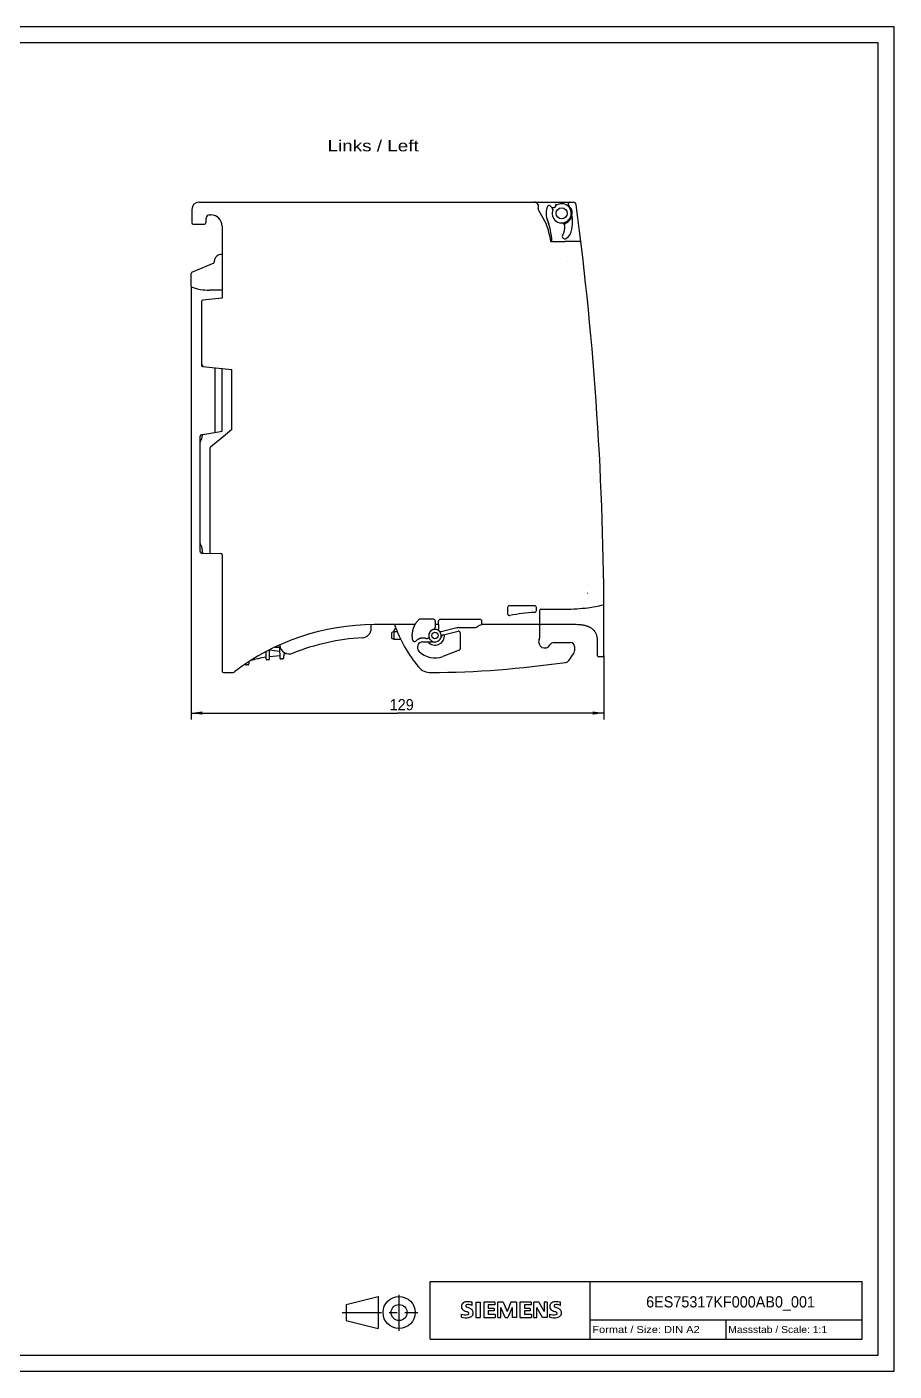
# Model space of a CAD drawing. Extents: x 0 to 594, y 0 to 420.
# Drawn here: x 323 to 594, y 0 to 420 of the extents above; entities that cross this region are included whole.
import ezdxf
from ezdxf.enums import TextEntityAlignment as Align

# ---------------------------------------------------------------- set-up
doc = ezdxf.new("R2010")
doc.units = 0
doc.header["$LTSCALE"] = 32.67
doc.linetypes.add('CENTER', pattern=[0.6, 0.375, -0.075, 0.075, -0.075])
for name, color, linetype in [('11000_LEFT', 7, 'CONTINUOUS'), ('11100_DIM_LEFT', 7, 'CONTINUOUS'), ('11300_LEFT_GERMAN_ENGLISH', 7, 'CONTINUOUS'), ('90000_FRAME', 7, 'CONTINUOUS'), ('91000_TIP', 7, 'CONTINUOUS')]:
    doc.layers.add(name, color=color, linetype=linetype)
doc.dimstyles.get("Standard").update_dxf_attribs({"dimtxt": 2.5, "dimasz": 2.5, "dimexe": 1.25, "dimexo": 0.625, "dimtad": 1, "dimcen": 2.5, "dimazin": 3, "dimtfac": 1, "dimtmove": 0, "dimatfit": 3})

# ---------------------------------------------------------------- blocks, each defined once
blk = doc.blocks.new('*D2')
at = {"layer": '11100_DIM_LEFT', "linetype": 'CONTINUOUS'}
for p, q in [((374.3, 339.01), (374.3, 203.61)), ((503.3, 223.54), (503.3, 203.61)), ((374.3, 205.61), (438.8, 205.61)), ((503.3, 205.61), (438.8, 205.61))]:
    blk.add_line(p, q, dxfattribs=at)
for points in [[(377.8, 206.11), (374.3, 205.61), (377.8, 205.11)], [(499.8, 205.11), (503.3, 205.61), (499.8, 206.11)]]:
    blk.add_solid(points, dxfattribs=at)
blk.add_text('129', height=3.5, dxfattribs=at).set_placement((436.36, 206.48), (443.86, 206.48), align=Align.FIT)

msp = doc.modelspace()

# ---------------------------------------------------------------- linework, layer by layer
at = {"layer": '11000_LEFT', "linetype": 'CONTINUOUS'}
for p, q in [((374.499, 362.937), (374.499, 358.737)), ((376.799, 365.237), (493.673, 365.237)), ((379.999, 361.237), (380.499, 361.237)), ((482.767, 362.95), (485.241, 358.487)), ((487.122, 363.5), (486.5, 364.07)), ((487.372, 363.058), (487.263, 363.35)), ((487.745, 363.537), (487.343, 363.484)), ((488.21, 364.398), (488.179, 363.994)), ((488.34, 364.485), (488.637, 364.391)), ((492.191, 364.928), (492.175, 364.89)), ((492.5, 363.566), (492.493, 363.969)), ((492.895, 363.42), (492.585, 363.469)), ((493.18, 361.252), (493.201, 361.273)), ((374.899, 358.337), (378.199, 358.337)), ((378.999, 359.137), (378.999, 360.237)), ((383.999, 357.737), (383.999, 335.237)), ((485.533, 359.96), (486.091, 358.351)), ((493.235, 361.029), (493.169, 361.124)), ((486.688, 352.967), (491.07, 352.967)), ((495.841, 352.958), (491.071, 352.958)), ((382.874, 348.743), (383.544, 349.037)), ((383.544, 349.037), (383.999, 349.037)), ((374.545, 343.339), (381.499, 346.237)), ((381.499, 346.237), (381.499, 346.637)), ((491.784, 346.614), (491.767, 346.614)), ((374.299, 339.006), (374.299, 342.97)), ((383.999, 337.737), (379.999, 337.737)), ((377.499, 334.178), (377.499, 314.296)), ((383.999, 335.237), (377.856, 334.575)), ((383.999, 335.237), (384.017, 335.221)), ((377.807, 314.296), (377.499, 314.296)), ((377.856, 313.898), (386.994, 312.914)), ((381.649, 313.49), (381.649, 293.274)), ((383.999, 293.688), (383.999, 313.237)), ((387.002, 294.216), (387.002, 312.916)), ((377.099, 256.132), (377.099, 292.136)), ((377.43, 292.53), (383.999, 293.688)), ((380.099, 288.241), (380.099, 255.907)), ((381.524, 289.623), (380.242, 288.547)), ((377.774, 256.637), (377.774, 255.927)), ((377.694, 255.532), (383.603, 255.48)), ((383.999, 255.08), (383.999, 218.637)), ((498.204, 245.66), (498.167, 245.659)), ((498.228, 243.014), (498.212, 243.014)), ((473.198, 238.537), (473.198, 236.669)), ((481.599, 239.138), (473.799, 239.138)), ((482.2, 237.645), (482.2, 238.537)), ((483.299, 229.776), (483.299, 237.787)), ((483.599, 238.087), (491.299, 238.087)), ((430.588, 232.108), (430.588, 233.237)), ((437.966, 233.237), (431.499, 233.237)), ((437.699, 231.056), (436.999, 230.744)), ((437.699, 231.056), (437.699, 231.487)), ((437.699, 231.056), (438.689, 231.073)), ((437.699, 228.618), (437.699, 231.056)), ((438.099, 231.887), (438.337, 231.887)), ((444.284, 233.25), (438.198, 233.25)), ((449.999, 234.938), (446.027, 234.938)), ((451.608, 233.25), (450.59, 233.25)), ((450.59, 233.25), (450.59, 232.337)), ((450.6, 234.337), (450.6, 233.637)), ((451.598, 233.637), (451.598, 234.337)), ((451.608, 233.25), (451.609, 231.697)), ((451.822, 231.241), (451.796, 231.265)), ((451.827, 231.229), (451.82, 231.238)), ((451.83, 231.224), (451.827, 231.229)), ((452.199, 234.938), (464.554, 234.938)), ((457.355, 232.21), (452.475, 230.994)), ((453.152, 230.018), (457.778, 231.172)), ((458.059, 232.296), (462.443, 232.296)), ((465.141, 233.237), (465.044, 233.3)), ((465.179, 233.25), (465.144, 233.234)), ((465.144, 233.243), (465.145, 233.249)), ((465.145, 233.253), (465.146, 233.263)), ((465.145, 233.249), (465.145, 233.253)), ((465.149, 233.304), (465.15, 233.324)), ((465.15, 233.324), (465.151, 233.344)), ((465.151, 233.344), (465.152, 233.374)), ((465.155, 233.637), (465.155, 234.337)), ((465.155, 233.24), (465.157, 233.241)), ((465.17, 233.246), (465.171, 233.247)), ((465.171, 233.247), (465.173, 233.247)), ((465.173, 233.247), (465.175, 233.248)), ((482.999, 233.25), (465.179, 233.25)), ((494.299, 233.237), (483.299, 233.237)), ((503.299, 223.537), (503.299, 233.237)), ((436.999, 228.93), (436.999, 230.744)), ((437.699, 228.618), (436.999, 228.93)), ((439.799, 228.581), (437.699, 228.618)), ((446.704, 227.837), (450.499, 227.837)), ((458.399, 230.687), (458.399, 225.687)), ((487.744, 227.637), (492.899, 227.637)), ((501.299, 223.537), (501.299, 228.237)), ((397.699, 222.537), (397.699, 224.815)), ((398.799, 222.537), (398.799, 225.387)), ((398.799, 223.255), (401.992, 223.623)), ((398.813, 225.394), (401.957, 224.98)), ((400.524, 226.237), (401.631, 226.237)), ((401.931, 225.945), (402.014, 222.797)), ((403.292, 224.066), (403.121, 222.765)), ((403.435, 224.15), (403.568, 224.18)), ((403.568, 224.18), (403.649, 224.184)), ((404.138, 224.184), (403.649, 224.184)), ((458.076, 225.219), (452.976, 223.29)), ((494.099, 226.437), (494.099, 225.035)), ((501.599, 223.237), (502.999, 223.237)), ((391.999, 220.637), (391.499, 220.637)), ((392.299, 221.637), (392.299, 220.937)), ((398.499, 222.237), (397.999, 222.237)), ((402.823, 222.504), (402.314, 222.504)), ((384.399, 218.237), (386.991, 218.237))]:
    msp.add_line(p, q, dxfattribs=at)
for points in [[(377.807, 314.296), (377.805, 314.277), (377.803, 314.258), (377.802, 314.238), (377.801, 314.218), (377.8, 314.197), (377.799, 314.176), (377.798, 314.16), (377.798, 314.144), (377.798, 314.128), (377.798, 314.112), (377.799, 314.096), (377.8, 314.08), (377.8, 314.064), (377.802, 314.048), (377.802, 314.038), (377.803, 314.028), (377.805, 314.019), (377.806, 314.009), (377.807, 313.999), (377.809, 313.99), (377.811, 313.981), (377.812, 313.973), (377.814, 313.966), (377.816, 313.958), (377.818, 313.95), (377.821, 313.942), (377.822, 313.938), (377.824, 313.935), (377.825, 313.931), (377.827, 313.927), (377.828, 313.924), (377.83, 313.92), (377.832, 313.917), (377.835, 313.914), (377.837, 313.911), (377.839, 313.909), (377.84, 313.907), (377.842, 313.905), (377.844, 313.904), (377.846, 313.902), (377.848, 313.901), (377.85, 313.9), (377.852, 313.899), (377.854, 313.899), (377.856, 313.898)], [(386.994, 312.914), (386.994, 312.914), (386.994, 312.914), (386.994, 312.914), (386.994, 312.914), (386.994, 312.914), (386.995, 312.914), (386.995, 312.914), (386.995, 312.914), (386.995, 312.914), (386.995, 312.914), (386.995, 312.914), (386.996, 312.914), (386.996, 312.914), (386.996, 312.914), (386.996, 312.914), (386.996, 312.914), (386.997, 312.914), (386.997, 312.914), (386.997, 312.914), (386.997, 312.914), (386.997, 312.914), (386.997, 312.914), (386.998, 312.914), (386.998, 312.914), (386.998, 312.914), (386.998, 312.914), (386.998, 312.915), (386.998, 312.915), (386.999, 312.915), (386.999, 312.915), (386.999, 312.915), (386.999, 312.915), (386.999, 312.915), (387, 312.915), (387, 312.915), (387, 312.915), (387, 312.915), (387, 312.915), (387, 312.915), (387, 312.915), (387.001, 312.915), (387.001, 312.915), (387.001, 312.915), (387.001, 312.916), (387.001, 312.916), (387.001, 312.916), (387.001, 312.916), (387.002, 312.916), (387.002, 312.916), (387.002, 312.916)], [(387.002, 294.216), (384.258, 291.917), (381.524, 289.623)], [(437.966, 233.237), (437.976, 233.237), (437.985, 233.237), (437.994, 233.238), (438.004, 233.238), (438.013, 233.239), (438.022, 233.24), (438.064, 233.243)], [(438.064, 233.243), (438.08, 233.244), (438.096, 233.246), (438.112, 233.247), (438.124, 233.247), (438.136, 233.248), (438.149, 233.249), (438.161, 233.249), (438.173, 233.249), (438.186, 233.249), (438.198, 233.25)], [(443.561, 228.394), (443.536, 228.517), (443.514, 228.64), (443.493, 228.764), (443.475, 228.888), (443.459, 229.013), (443.446, 229.138), (443.434, 229.263), (443.425, 229.388), (443.418, 229.513), (443.413, 229.639), (443.411, 229.764), (443.41, 229.889), (443.412, 230.014), (443.416, 230.14), (443.423, 230.265), (443.431, 230.39), (443.442, 230.515), (443.455, 230.639), (443.47, 230.764), (443.488, 230.888), (443.507, 231.011), (443.529, 231.135), (443.553, 231.257), (443.579, 231.38), (443.607, 231.502), (443.638, 231.623), (443.67, 231.744), (443.705, 231.865), (443.742, 231.984), (443.781, 232.104), (443.822, 232.222), (443.865, 232.34), (443.91, 232.457), (443.958, 232.573), (444.007, 232.688), (444.058, 232.802), (444.112, 232.916), (444.167, 233.028), (444.224, 233.139), (444.284, 233.25)], [(444.284, 233.25), (444.288, 233.259), (444.292, 233.269), (444.297, 233.279), (444.301, 233.289), (444.306, 233.298), (444.317, 233.32), (444.328, 233.342), (444.34, 233.363), (444.351, 233.385), (444.364, 233.408), (444.377, 233.431), (444.39, 233.455), (444.404, 233.478), (444.417, 233.501), (444.433, 233.528), (444.45, 233.555), (444.466, 233.583), (444.483, 233.61), (444.5, 233.637)], [(450.115, 231.758), (450.068, 231.748), (450.021, 231.737), (449.975, 231.725), (449.929, 231.711), (449.883, 231.697), (449.837, 231.681), (449.792, 231.664), (449.747, 231.647), (449.703, 231.627), (449.659, 231.607), (449.616, 231.586), (449.573, 231.564), (449.531, 231.541), (449.489, 231.516), (449.448, 231.491), (449.408, 231.465), (449.368, 231.437), (449.329, 231.409), (449.291, 231.38), (449.254, 231.35), (449.217, 231.319), (449.181, 231.288), (449.146, 231.255), (449.112, 231.221), (449.078, 231.187), (449.046, 231.152), (449.014, 231.116), (448.983, 231.079), (448.953, 231.041), (448.923, 231.003), (448.895, 230.964), (448.868, 230.924), (448.842, 230.884), (448.817, 230.843), (448.793, 230.801), (448.769, 230.759), (448.747, 230.716), (448.726, 230.673), (448.706, 230.629), (448.687, 230.585), (448.669, 230.54), (448.652, 230.496), (448.637, 230.45), (448.622, 230.405), (448.609, 230.359), (448.597, 230.312), (448.586, 230.266), (448.576, 230.219), (448.568, 230.172), (448.56, 230.124), (448.554, 230.076), (448.549, 230.029), (448.546, 229.981), (448.543, 229.933), (448.542, 229.885), (448.541, 229.837)], [(451.809, 231.252), (451.768, 231.287), (451.726, 231.32), (451.683, 231.352), (451.639, 231.383), (451.594, 231.412), (451.548, 231.441), (451.502, 231.468), (451.448, 231.499), (451.394, 231.527), (451.339, 231.555), (451.283, 231.581), (451.227, 231.605), (451.17, 231.628), (451.112, 231.648), (451.053, 231.667), (450.994, 231.683), (450.934, 231.698), (450.874, 231.711), (450.813, 231.722), (450.752, 231.731), (450.691, 231.738), (450.629, 231.743), (450.568, 231.746), (450.506, 231.747), (450.445, 231.747), (450.383, 231.744), (450.322, 231.739), (450.261, 231.733), (450.2, 231.724), (450.139, 231.714), (450.079, 231.701), (450.019, 231.687), (449.959, 231.671), (449.9, 231.653), (449.842, 231.633), (449.784, 231.611), (449.727, 231.587), (449.671, 231.562), (449.616, 231.535), (449.562, 231.506), (449.509, 231.476), (449.456, 231.443), (449.405, 231.41), (449.355, 231.374), (449.305, 231.337), (449.257, 231.298), (449.21, 231.258), (449.165, 231.216), (449.12, 231.173), (449.078, 231.129), (449.036, 231.083), (448.996, 231.036), (448.957, 230.988), (448.92, 230.939), (448.885, 230.888), (448.851, 230.836), (448.818, 230.783), (448.788, 230.729), (448.759, 230.674), (448.731, 230.618), (448.706, 230.562), (448.682, 230.504), (448.66, 230.446), (448.64, 230.387), (448.622, 230.327), (448.606, 230.267), (448.591, 230.207), (448.578, 230.146), (448.566, 230.084), (448.557, 230.023), (448.55, 229.961), (448.544, 229.899), (448.541, 229.837)], [(450.6, 233.637), (450.6, 233.594), (450.6, 233.551), (450.6, 233.507), (450.599, 233.469), (450.598, 233.43), (450.597, 233.392), (450.597, 233.362), (450.595, 233.332), (450.594, 233.303), (450.594, 233.292), (450.593, 233.281), (450.592, 233.271), (450.591, 233.26), (450.59, 233.25)], [(451.608, 233.25), (451.607, 233.26), (451.606, 233.271), (451.605, 233.281), (451.605, 233.292), (451.604, 233.303), (451.603, 233.332), (451.602, 233.362), (451.601, 233.392), (451.6, 233.43), (451.599, 233.469), (451.599, 233.507), (451.598, 233.551), (451.598, 233.594), (451.598, 233.637)], [(451.809, 231.252), (451.8, 231.26), (451.792, 231.268), (451.784, 231.276), (451.775, 231.285), (451.767, 231.293), (451.76, 231.302), (451.752, 231.311), (451.745, 231.32), (451.737, 231.329), (451.73, 231.338), (451.723, 231.348), (451.716, 231.357), (451.71, 231.367), (451.703, 231.377), (451.697, 231.387), (451.691, 231.396), (451.686, 231.406), (451.681, 231.415), (451.676, 231.425), (451.671, 231.434), (451.666, 231.444), (451.661, 231.454), (451.657, 231.464), (451.653, 231.474), (451.649, 231.484), (451.645, 231.494), (451.641, 231.505), (451.638, 231.515), (451.634, 231.525), (451.631, 231.536), (451.628, 231.546), (451.626, 231.557), (451.623, 231.567), (451.621, 231.578), (451.619, 231.589), (451.617, 231.599), (451.615, 231.61), (451.614, 231.621), (451.612, 231.632), (451.611, 231.643), (451.61, 231.654), (451.61, 231.664), (451.609, 231.675), (451.609, 231.686), (451.609, 231.697)], [(451.82, 231.238), (451.818, 231.24), (451.816, 231.242), (451.815, 231.245), (451.813, 231.247), (451.811, 231.249), (451.809, 231.251), (451.807, 231.253), (451.806, 231.255), (451.804, 231.258), (451.802, 231.26), (451.8, 231.262), (451.798, 231.264), (451.796, 231.265)], [(451.884, 231.181), (451.877, 231.188), (451.87, 231.195), (451.863, 231.202), (451.856, 231.209), (451.85, 231.216), (451.843, 231.222), (451.836, 231.229), (451.829, 231.235), (451.822, 231.241)], [(451.874, 231.181), (451.872, 231.183), (451.869, 231.185), (451.867, 231.187), (451.865, 231.188), (451.863, 231.19), (451.86, 231.192), (451.858, 231.193), (451.856, 231.195), (451.854, 231.197), (451.852, 231.199), (451.85, 231.201), (451.848, 231.203), (451.846, 231.205), (451.844, 231.207), (451.842, 231.209), (451.84, 231.211), (451.839, 231.213), (451.837, 231.215), (451.835, 231.218), (451.833, 231.22), (451.832, 231.222), (451.83, 231.224)], [(451.911, 231.152), (451.909, 231.154), (451.907, 231.156), (451.905, 231.158), (451.903, 231.159), (451.901, 231.161), (451.899, 231.163), (451.896, 231.165), (451.894, 231.167), (451.892, 231.168), (451.89, 231.17), (451.888, 231.172), (451.885, 231.173), (451.874, 231.181)], [(451.911, 231.152), (451.897, 231.166), (451.884, 231.181)], [(452.475, 230.994), (452.463, 230.991), (452.451, 230.988), (452.44, 230.986), (452.428, 230.984), (452.416, 230.982), (452.404, 230.981), (452.392, 230.979), (452.38, 230.978), (452.368, 230.977), (452.356, 230.977), (452.344, 230.976), (452.332, 230.976), (452.32, 230.976), (452.308, 230.977), (452.296, 230.977), (452.284, 230.978), (452.272, 230.979), (452.26, 230.981), (452.248, 230.982), (452.236, 230.984), (452.224, 230.986), (452.213, 230.988), (452.201, 230.991), (452.189, 230.994), (452.178, 230.997), (452.166, 231), (452.155, 231.004), (452.143, 231.007), (452.132, 231.011), (452.121, 231.015), (452.11, 231.02), (452.098, 231.024), (452.087, 231.029), (452.077, 231.034), (452.066, 231.04), (452.055, 231.045), (452.045, 231.051), (452.034, 231.057), (452.024, 231.063), (452.013, 231.07), (452.003, 231.077), (451.992, 231.084), (451.982, 231.091), (451.972, 231.098), (451.962, 231.106), (451.953, 231.114), (451.943, 231.122), (451.934, 231.13), (451.924, 231.139), (451.915, 231.147), (451.907, 231.156), (451.898, 231.165)], [(452.454, 229.837), (452.453, 229.873), (452.45, 229.91), (452.448, 229.946), (452.444, 229.983), (452.44, 230.019), (452.435, 230.055), (452.429, 230.091), (452.423, 230.127), (452.416, 230.163), (452.409, 230.199), (452.401, 230.235), (452.392, 230.27), (452.383, 230.306), (452.373, 230.341), (452.362, 230.376), (452.351, 230.41), (452.339, 230.445), (452.326, 230.479), (452.313, 230.513), (452.299, 230.547), (452.284, 230.58), (452.269, 230.613), (452.253, 230.646), (452.236, 230.679), (452.219, 230.711), (452.202, 230.743), (452.184, 230.774), (452.165, 230.806), (452.146, 230.837), (452.127, 230.868), (452.108, 230.896), (452.089, 230.925), (452.07, 230.953), (452.05, 230.981), (452.03, 231.009), (452.009, 231.036), (451.988, 231.063), (451.966, 231.089), (451.944, 231.115), (451.921, 231.14), (451.898, 231.165)], [(465.141, 233.237), (465.142, 233.237), (465.142, 233.237), (465.143, 233.237), (465.143, 233.237), (465.143, 233.238), (465.143, 233.239), (465.144, 233.24), (465.144, 233.243)], [(465.142, 233.237), (465.142, 233.236), (465.142, 233.236), (465.143, 233.236), (465.143, 233.236), (465.143, 233.236), (465.144, 233.236), (465.144, 233.236), (465.145, 233.236), (465.145, 233.236), (465.145, 233.236), (465.146, 233.236), (465.146, 233.236), (465.147, 233.236), (465.147, 233.236), (465.148, 233.236), (465.148, 233.236), (465.148, 233.236), (465.149, 233.237), (465.149, 233.237), (465.15, 233.237), (465.15, 233.237), (465.15, 233.237), (465.151, 233.237), (465.151, 233.238), (465.152, 233.238), (465.152, 233.238), (465.153, 233.238), (465.153, 233.239), (465.153, 233.239), (465.154, 233.239), (465.155, 233.24)], [(465.146, 233.263), (465.147, 233.266), (465.147, 233.27), (465.147, 233.275), (465.148, 233.279), (465.148, 233.284), (465.148, 233.29), (465.149, 233.304)], [(465.152, 233.374), (465.153, 233.395), (465.153, 233.415), (465.154, 233.449), (465.154, 233.484), (465.155, 233.559), (465.155, 233.637)], [(465.157, 233.241), (465.158, 233.241), (465.158, 233.242), (465.159, 233.242), (465.159, 233.242), (465.16, 233.242), (465.161, 233.243), (465.161, 233.243), (465.162, 233.244), (465.163, 233.244), (465.164, 233.244), (465.164, 233.244), (465.165, 233.245), (465.166, 233.245), (465.167, 233.245), (465.167, 233.246), (465.168, 233.246), (465.169, 233.246), (465.17, 233.246)], [(465.175, 233.248), (465.175, 233.248), (465.176, 233.248), (465.177, 233.249), (465.178, 233.249), (465.178, 233.249), (465.179, 233.25)], [(482.999, 233.25), (483.006, 233.25), (483.014, 233.25), (483.021, 233.25), (483.028, 233.251), (483.036, 233.252), (483.043, 233.253), (483.05, 233.254), (483.057, 233.255), (483.065, 233.257), (483.072, 233.258), (483.079, 233.26), (483.086, 233.262), (483.093, 233.264), (483.1, 233.266), (483.107, 233.269), (483.114, 233.272), (483.121, 233.274), (483.127, 233.277), (483.134, 233.281), (483.14, 233.284), (483.147, 233.287), (483.153, 233.291), (483.16, 233.295), (483.166, 233.298), (483.172, 233.302), (483.178, 233.307), (483.184, 233.311), (483.189, 233.315), (483.195, 233.32), (483.201, 233.325), (483.206, 233.33), (483.211, 233.335), (483.216, 233.34), (483.221, 233.345), (483.226, 233.35), (483.231, 233.356), (483.236, 233.361), (483.24, 233.367), (483.244, 233.373), (483.248, 233.378), (483.252, 233.384), (483.256, 233.391), (483.26, 233.397), (483.264, 233.403), (483.267, 233.409), (483.27, 233.416), (483.273, 233.422), (483.276, 233.429), (483.279, 233.435), (483.282, 233.442), (483.284, 233.449), (483.286, 233.456), (483.288, 233.463), (483.29, 233.469), (483.292, 233.476), (483.293, 233.483), (483.295, 233.49), (483.296, 233.497), (483.297, 233.505), (483.298, 233.512), (483.298, 233.519), (483.299, 233.526), (483.299, 233.533), (483.299, 233.54)], [(501.299, 228.237), (501.297, 228.403), (501.291, 228.568), (501.282, 228.722), (501.269, 228.876), (501.253, 229.019), (501.233, 229.162), (501.211, 229.296), (501.186, 229.429), (501.127, 229.68), (501.059, 229.916), (500.982, 230.139), (500.895, 230.35), (500.8, 230.551), (500.695, 230.743), (500.582, 230.926), (500.459, 231.102), (500.326, 231.271), (500.182, 231.434), (500.027, 231.591), (499.86, 231.743), (499.679, 231.89), (499.483, 232.033), (499.271, 232.171), (499.156, 232.239), (499.04, 232.304), (498.915, 232.37), (498.789, 232.432), (498.652, 232.495), (498.514, 232.555), (498.364, 232.616), (498.213, 232.672), (498.048, 232.73), (497.882, 232.783), (497.7, 232.836), (497.518, 232.886), (497.317, 232.935), (497.115, 232.98), (496.892, 233.024), (496.668, 233.063), (496.42, 233.1), (496.171, 233.133), (495.895, 233.163), (495.617, 233.188), (495.307, 233.209), (494.997, 233.224), (494.648, 233.234), (494.299, 233.237)], [(447.788, 228.841), (447.712, 228.869), (447.651, 228.891), (447.59, 228.911), (447.528, 228.93), (447.466, 228.948), (447.403, 228.964), (447.34, 228.979), (447.277, 228.992), (447.213, 229.004), (447.149, 229.015), (447.085, 229.024), (447.021, 229.032), (446.957, 229.038), (446.892, 229.043), (446.827, 229.046), (446.763, 229.048), (446.698, 229.049), (446.633, 229.048), (446.569, 229.046), (446.504, 229.042), (446.44, 229.037), (446.375, 229.03), (446.311, 229.022), (446.247, 229.013), (446.183, 229.002), (446.12, 228.99), (446.057, 228.976), (445.994, 228.961), (445.931, 228.945), (445.869, 228.927), (445.807, 228.907), (445.746, 228.887), (445.685, 228.865), (445.624, 228.842), (445.565, 228.817), (445.505, 228.791), (445.447, 228.764), (445.389, 228.735), (445.331, 228.705), (445.274, 228.674), (445.218, 228.642), (445.163, 228.608), (445.108, 228.574), (445.055, 228.538), (445.002, 228.5), (444.95, 228.462), (444.898, 228.422), (444.848, 228.382), (444.798, 228.34), (444.75, 228.297), (444.702, 228.253), (444.656, 228.208), (444.61, 228.162), (444.566, 228.115)], [(448.566, 229.485), (448.569, 229.469), (448.571, 229.452), (448.573, 229.435), (448.574, 229.418), (448.575, 229.401), (448.575, 229.384), (448.575, 229.367), (448.574, 229.351), (448.573, 229.334), (448.571, 229.317), (448.569, 229.301), (448.567, 229.285), (448.563, 229.269), (448.56, 229.254), (448.556, 229.238), (448.551, 229.223), (448.546, 229.207), (448.541, 229.192), (448.535, 229.177), (448.529, 229.162), (448.523, 229.148), (448.515, 229.133), (448.508, 229.119), (448.5, 229.104), (448.492, 229.09), (448.483, 229.076), (448.474, 229.063), (448.465, 229.05), (448.455, 229.037), (448.445, 229.024), (448.435, 229.011), (448.424, 228.999), (448.413, 228.987), (448.402, 228.976), (448.39, 228.964), (448.379, 228.954), (448.366, 228.943), (448.354, 228.933), (448.341, 228.923), (448.328, 228.913), (448.315, 228.904), (448.301, 228.896), (448.287, 228.887), (448.273, 228.879), (448.259, 228.871), (448.244, 228.864), (448.23, 228.857), (448.215, 228.851), (448.2, 228.845), (448.184, 228.839), (448.169, 228.834), (448.153, 228.829), (448.138, 228.825), (448.122, 228.821), (448.106, 228.817), (448.09, 228.814), (448.074, 228.812), (448.058, 228.81), (448.042, 228.808), (448.026, 228.807), (448.01, 228.806), (447.994, 228.805), (447.978, 228.805), (447.962, 228.806), (447.946, 228.807), (447.929, 228.808), (447.913, 228.81), (447.897, 228.812), (447.881, 228.815), (447.865, 228.818), (447.85, 228.822), (447.834, 228.826), (447.818, 228.83), (447.803, 228.835), (447.788, 228.841)], [(448.538, 229.837), (448.538, 229.818), (448.538, 229.799), (448.539, 229.78), (448.539, 229.761), (448.54, 229.742), (448.541, 229.723), (448.543, 229.704), (448.544, 229.686), (448.545, 229.667), (448.546, 229.651), (448.548, 229.635), (448.549, 229.62), (448.551, 229.604), (448.552, 229.588), (448.554, 229.573), (448.556, 229.557), (448.558, 229.542), (448.56, 229.526), (448.562, 229.511), (448.565, 229.495)], [(448.566, 229.485), (448.57, 229.457), (448.575, 229.428), (448.58, 229.399), (448.585, 229.37), (448.591, 229.341), (448.598, 229.313), (448.604, 229.284), (448.611, 229.256), (448.619, 229.228), (448.627, 229.2), (448.635, 229.173), (448.643, 229.147), (448.652, 229.121), (448.661, 229.095), (448.671, 229.07), (448.68, 229.044), (448.691, 229.019), (448.701, 228.993), (448.712, 228.968), (448.724, 228.943), (448.735, 228.918), (448.747, 228.893), (448.76, 228.869), (448.772, 228.844), (448.785, 228.82), (448.799, 228.796), (448.812, 228.772), (448.826, 228.748), (448.841, 228.725), (448.855, 228.701), (448.87, 228.678), (448.885, 228.655)]]:
    msp.add_lwpolyline(points, dxfattribs=at)
for centre, radius in [((490.099, 361.737), 1.75), ((450.499, 229.837), 1.001)]:
    msp.add_circle(centre, radius, dxfattribs=at)
for centre, radius, start, end in [((376.799, 362.937), 2.3, 90, 180), ((379.999, 360.237), 1, 90, 180), ((380.499, 357.737), 3.5, 0, 90), ((481.499, 363.837), 1.4, 334.15046, 90), ((483.029, 363.096), 0.3, 154.15046, 209), ((490.099, 361.737), 4.9, 153.47828, 201.2671), ((486.162, 363.702), 0.5, 47.5, 153.47828), ((490.099, 361.737), 3, 155.4934, 117.5066), ((486.683, 363.021), 0.65, 339.39654, 47.5), ((487.356, 363.385), 0.1, 97.45074, 200.54926), ((487.278, 363.023), 0.1, 335.4934, 20.54926), ((487.68, 364.032), 0.5, 277.45074, 355.54926), ((488.31, 364.39), 0.1, 72.45074, 175.54926), ((488.667, 364.486), 0.1, 252.45074, 297.5066), ((492.776, 364.642), 0.65, 157.5, 227.34214), ((492.653, 364.737), 0.5, 90, 157.5), ((490.099, 361.737), 3.3, 44.19663, 47.34214), ((492.393, 363.968), 0.1, 1, 44.19663), ((492.6, 363.568), 0.1, 181, 261), ((492.879, 363.321), 0.1, 29.68359, 81), ((490.099, 361.737), 3.3, 5, 29.68359), ((493.251, 361.181), 0.1, 135, 215), ((492.706, 361.768), 0.7, 315, 4.53661), ((468.482, 359.846), 25, 4.53661, 5), ((493.673, 364.237), 1, 7.53496, 90), ((-496.701, 233.237), 1000, 0, 7.534961), ((374.899, 358.737), 0.4, 180, 270), ((378.199, 359.137), 0.8, 270, 360), ((462.935, 349.629), 24, 8.00217, 21.65916), ((464.099, 351.617), 23, 3.36576, 21.2671), ((490.064, 357.737), 1, 9.0908, 89.49712), ((487.102, 357.263), 4, 326.01443, 9.0908), ((490.099, 361.737), 3.3, 280.38746, 345.88878), ((492.416, 360.455), 1, 12.00224, 35), ((468.482, 359.846), 25, 352.90525, 359.96073), ((489.482, 359.831), 4, 359.96073, 12.00224), ((491.082, 354.58), 0.8, 146.01443, 303.38519), ((489.321, 357.252), 4, 303.38519, 352.90525), ((495.841, 352.658), 0.3, 6.86088, 89.99962), ((383.799, 346.637), 2.3, 113.71554, 180), ((374.699, 342.97), 0.4, 112.6229, 180.00117), ((374.699, 339.006), 0.4, 180, 251.38079), ((379.999, 354.737), 17, 251.38079, 270.0004), ((377.899, 334.178), 0.4, 96.14663, 180), ((377.899, 314.296), 0.4, 180, 263.85337), ((377.499, 292.136), 0.4, 100, 180), ((377.499, 290.288), 0.4, 141.78679, 180), ((375.024, 292.237), 2.75, 321.78679, 0.33132), ((378.174, 292.255), 0.4, 100, 180.33132), ((380.499, 288.241), 0.4, 130.00254, 180.00385), ((377.499, 258.585), 0.4, 180, 218.21321), ((375.024, 256.637), 2.75, 359.99795, 38.21321), ((377.699, 256.132), 0.6, 180, 269.5), ((378.174, 255.927), 0.4, 180, 269.5), ((380.499, 255.907), 0.4, 180, 269.5), ((383.599, 255.08), 0.4, 0, 89.50011), ((491.799, 287.543), 49.437, 277.53936, 283.15053), ((502.978, 239.695), 0.3, 283.83413, 0.37014), ((473.799, 238.537), 0.601, 90, 180), ((473.799, 236.669), 0.601, 180, 282.10554), ((483.299, 192.377), 44.699, 92.15068, 102.10554), ((481.599, 238.537), 0.601, 0, 90), ((481.599, 237.645), 0.601, 272.15068, 360), ((483.599, 237.787), 0.3, 90, 180), ((491.299, 292.937), 54.85, 270, 277.31728), ((431.499, 161.203), 72.033, 90, 127.24916), ((427.588, 232.108), 3, 273.15743, 360), ((438.099, 231.487), 0.4, 90, 180), ((475.799, 245.987), 40, 198.58735, 220.51637), ((450.499, 229.837), 7.101, 138.18969, 147.64825), ((446.027, 233.837), 1.101, 90, 138.18969), ((449.999, 234.337), 0.601, 0, 90), ((449.999, 232.338), 0.591, 281.29958, 359.98053), ((452.199, 234.337), 0.601, 90, 180), ((458.059, 229.386), 2.91, 90.00011, 103.99535), ((457.899, 230.687), 0.5, 0, 104), ((462.443, 235.388), 3.091, 269.99967, 295.86315), ((483.35, 192.264), 44.833, 113.95872, 115.86424), ((464.554, 234.337), 0.601, 0, 90), ((404.959, 227.07), 3, 184.66356, 291.94653), ((431.499, 161.203), 68.012, 93.15742, 111.94654), ((444.135, 228.515), 0.587, 191.84008, 317.15583), ((446.704, 226.137), 1.7, 90, 224.27582), ((450.499, 229.837), 3, 221.93214, 4.97257), ((450.499, 229.837), 2, 216.2097, 344.7586), ((450.467, 229.77), 1.988, 325.87972, 346.87411), ((450.465, 229.771), 1.99, 346.86784, 349.92115), ((450.455, 229.773), 2, 349.92758, 1.84214), ((453.394, 229.048), 1, 104, 164.7586), ((450.999, 229.837), 1.848, 0, 1.40468), ((450.999, 229.837), 2.5, 0, 6.01301), ((484.799, 227.837), 1.9, 156.68855, 330), ((480.299, 229.776), 3, 336.68855, 359.99538), ((487.744, 226.137), 1.5, 90, 150), ((492.899, 226.437), 1.2, 0, 89.99495), ((405.999, 174.787), 49, 99.75222, 105.56879), ((401.631, 225.937), 0.3, 1.5, 90), ((402.314, 222.804), 0.3, 181.50158, 270.00004), ((402.823, 222.804), 0.3, 270, 352.5), ((403.493, 223.888), 0.268, 102.40464, 138.49779), ((450.499, 229.837), 7, 224.27582, 290.72304), ((457.899, 225.687), 0.5, 290.72304, 360), ((460.299, 245.987), 40, 323.21078, 327.03057), ((492.599, 225.035), 1.5, 327.03056, 360), ((501.599, 223.537), 0.3, 180, 270), ((502.999, 223.537), 0.3, 269.99986, 359.99991), ((384.399, 218.637), 0.4, 180, 270), ((386.991, 219.737), 1.5, 270, 307.24916), ((391.499, 220.937), 0.3, 185.2196, 270), ((391.999, 220.937), 0.3, 270, 360), ((397.999, 222.537), 0.3, 180, 270), ((398.499, 222.537), 0.3, 270, 360), ((449.191, 223.249), 5, 220.51604, 270.49762), ((446.499, 533.237), 315, 270.49761, 278.18492), ((491.132, 222.93), 1.5, 278.18491, 323.21079)]:
    msp.add_arc(centre, radius, start, end, dxfattribs=at)
at = {"layer": '90000_FRAME', "color": 7, "linetype": 'CONTINUOUS'}
for p, q in [((594, 420), (0, 420)), ((594, 0), (594, 420)), ((589, 415), (5, 415)), ((589, 5), (589, 415)), ((449, 28), (584, 28)), ((449, 10), (449, 28)), ((499, 10), (499, 28)), ((584, 10), (584, 28)), ((458.994, 20.969), (459.268, 21.243)), ((462.13, 20.552), (462.13, 21.502)), ((463.223, 21.55), (464.649, 21.55)), ((463.223, 21.55), (463.223, 16.797)), ((464.649, 21.55), (464.649, 16.797)), ((469.26, 21.55), (465.742, 21.55)), ((465.742, 21.55), (465.742, 16.797)), ((469.26, 21.55), (469.26, 20.671)), ((471.827, 21.55), (470.115, 21.55)), ((470.115, 16.797), (470.115, 21.55)), ((471.827, 21.55), (473.062, 18.651)), ((474.251, 21.55), (473.062, 18.651)), ((475.962, 21.55), (474.251, 21.55)), ((475.962, 21.55), (475.962, 16.797)), ((480.573, 21.55), (477.055, 21.55)), ((477.055, 21.55), (477.055, 16.797)), ((480.573, 21.55), (480.573, 20.671)), ((482.949, 21.55), (481.404, 21.55)), ((481.404, 16.797), (481.404, 21.55)), ((482.949, 21.55), (484.637, 18.603)), ((485.587, 21.55), (484.637, 21.55)), ((484.637, 21.55), (484.637, 18.603)), ((485.587, 21.55), (485.587, 16.797)), ((489.723, 20.552), (489.723, 21.502)), ((458.803, 16.892), (458.803, 17.842)), ((469.26, 20.671), (467.121, 20.671)), ((467.121, 20.671), (467.121, 19.601)), ((468.975, 19.601), (467.121, 19.601)), ((468.975, 18.817), (467.121, 18.817)), ((467.121, 18.817), (467.121, 17.7)), ((469.307, 17.7), (467.121, 17.7)), ((468.975, 19.601), (468.975, 18.817)), ((469.307, 17.7), (469.307, 16.797)), ((472.397, 16.749), (471.066, 19.839)), ((471.066, 16.797), (471.066, 19.839)), ((474.583, 19.886), (473.253, 16.749)), ((474.583, 19.886), (474.583, 16.797)), ((480.573, 20.671), (478.434, 20.671)), ((478.434, 20.671), (478.434, 19.601)), ((480.287, 19.601), (478.434, 19.601)), ((480.287, 18.817), (478.434, 18.817)), ((478.434, 18.817), (478.434, 17.7)), ((480.62, 17.7), (478.434, 17.7)), ((480.287, 19.601), (480.287, 18.817)), ((480.62, 17.7), (480.62, 16.797)), ((484.066, 16.797), (482.355, 19.839)), ((482.355, 16.797), (482.355, 19.839)), ((486.395, 16.892), (486.395, 17.842)), ((463.223, 16.797), (464.649, 16.797)), ((465.742, 16.797), (469.307, 16.797)), ((470.115, 16.797), (471.066, 16.797)), ((472.397, 16.749), (473.253, 16.749)), ((475.962, 16.797), (474.583, 16.797)), ((477.055, 16.797), (480.62, 16.797)), ((481.404, 16.797), (482.355, 16.797)), ((485.587, 16.797), (484.066, 16.797)), ((499, 16), (584, 16)), ((541.5, 10), (541.5, 16)), ((449, 10), (584, 10)), ((5, 5), (589, 5)), ((0, 0), (594, 0))]:
    msp.add_line(p, q, dxfattribs=at)
for centre, radius, start, end in [((460.24, 19.996), 1.581, 121.2141, 141.52548), ((460.619, 19.307), 2.367, 86.2218, 120.42726), ((460.35, 12.611), 9.068, 78.6827, 87.31476), ((487.832, 19.996), 1.581, 121.2141, 141.52548), ((488.212, 19.307), 2.367, 86.2218, 120.42726), ((487.943, 12.611), 9.068, 78.6827, 87.31476), ((460.062, 20.195), 1.309, 164.19749, 195.80251), ((459.894, 20.303), 1.12, 142.81392, 167.1523), ((460, 20.155), 1.239, 194.79522, 225.71766), ((460.048, 20.854), 3.259, 247.53002, 280.75795), ((460.226, 21.431), 4.757, 252.59392, 280.98166), ((460.604, 20.861), 2.166, 227.31193, 242.70403), ((464.459, 28.395), 10.629, 242.86201, 247.1042), ((460.407, 20.421), 0.303, 154.44003, 221.82017), ((460.486, 20.342), 0.41, 102.82878, 149.22596), ((460.817, 20.807), 0.866, 222.77604, 239.03624), ((453.663, 2.602), 17.332, 65.34147, 67.39978), ((461.719, 22.403), 2.699, 240.0482, 251.37797), ((460.903, 18.6), 2.202, 84.04001, 103.34277), ((460.507, 18.754), 1.112, 277.71, 295.68849), ((458.31, 13.477), 6.859, 59.90203, 68.20365), ((460.792, 18.029), 0.34, 305.50322, 72.46529), ((460.562, 16.182), 4.642, 70.26259, 82.95242), ((460.68, 18.813), 2.101, 282.40584, 311.86444), ((460.986, 18.115), 1.505, 25.95629, 59.48348), ((461.053, 18.246), 1.433, 315.89045, 333.52293), ((461.058, 18.193), 1.406, 335.3868, 24.39151), ((487.655, 20.195), 1.309, 164.19749, 195.80251), ((487.487, 20.303), 1.12, 142.81392, 167.1523), ((487.593, 20.155), 1.239, 194.79522, 225.71766), ((487.641, 20.854), 3.259, 247.53002, 280.75795), ((487.818, 21.431), 4.757, 252.59392, 280.98166), ((488.197, 20.861), 2.166, 227.31193, 242.70403), ((492.052, 28.395), 10.629, 242.86201, 247.1042), ((488, 20.421), 0.303, 154.44003, 221.82017), ((488.079, 20.342), 0.41, 102.82878, 149.22596), ((488.41, 20.807), 0.866, 222.77604, 239.03624), ((481.256, 2.602), 17.332, 65.34147, 67.39978), ((489.311, 22.403), 2.699, 240.0482, 251.37797), ((488.496, 18.6), 2.202, 84.04001, 103.34277), ((488.1, 18.754), 1.112, 277.71, 295.68849), ((485.903, 13.477), 6.859, 59.90203, 68.20365), ((488.384, 18.029), 0.34, 305.50322, 72.46529), ((488.155, 16.182), 4.642, 70.26259, 82.95242), ((488.273, 18.813), 2.101, 282.40584, 311.86444), ((488.578, 18.115), 1.505, 25.95629, 59.48348), ((488.646, 18.246), 1.433, 315.89045, 333.52293), ((488.65, 18.193), 1.406, 335.3868, 24.39151)]:
    msp.add_arc(centre, radius, start, end, dxfattribs=at)
at = {"layer": '91000_TIP', "color": 7, "linetype": 'CONTINUOUS'}
for p, q in [((422.78, 20.804), (432.78, 23.304)), ((432.78, 23.304), (432.78, 13.304)), ((422.78, 20.804), (422.78, 15.804)), ((422.78, 15.804), (432.78, 13.304))]:
    msp.add_line(p, q, dxfattribs=at)
at = {"layer": '91000_TIP', "color": 7, "linetype": 'CENTER'}
for p, q in [((439.28, 12.583), (439.28, 23.866)), ((421.5, 18.304), (445.102, 18.304))]:
    msp.add_line(p, q, dxfattribs=at)
at = {"layer": '91000_TIP', "color": 7, "linetype": 'CONTINUOUS'}
for radius in [5, 2.5]:
    msp.add_circle((439.28, 18.304), radius, dxfattribs=at)

# ---------------------------------------------------------------- texts
at = {"layer": '11300_LEFT_GERMAN_ENGLISH', "color": 7, "linetype": 'CONTINUOUS'}
msp.add_text('Links / Left', height=3.5, dxfattribs=at).set_placement((416.924, 381.111), (445.424, 381.111), align=Align.FIT)
at = {"layer": '90000_FRAME', "color": 7, "linetype": 'CONTINUOUS'}
for s, height, p, p2 in [('6ES75317KF000AB0_001', 3.5, (516.503, 19.892), (569.253, 19.892)), ('Format / Size: DIN A2', 2.2, (499.66, 11.9), (533.236, 11.9)), ('Massstab / Scale: 1:1', 2.2, (542.16, 11.9), (573.065, 11.9))]:
    msp.add_text(s, height=height, dxfattribs=at).set_placement(p, p2, align=Align.FIT)

# ---------------------------------------------------------------- dimensions: what is measured, and where the dimension line sits
at = {"layer": '11100_DIM_LEFT', "linetype": 'CONTINUOUS'}
dim = msp.add_linear_dim(base=(503.299, 205.608), p1=(374.299, 339.006), p2=(503.299, 223.537), dimstyle='Standard', dxfattribs=at)
dim.commit()
dim.dimension.update_dxf_attribs({"geometry": '*D2', "text_midpoint": (440.111, 208.233), "dimtype": 128})

doc.saveas('drawing.dxf')
